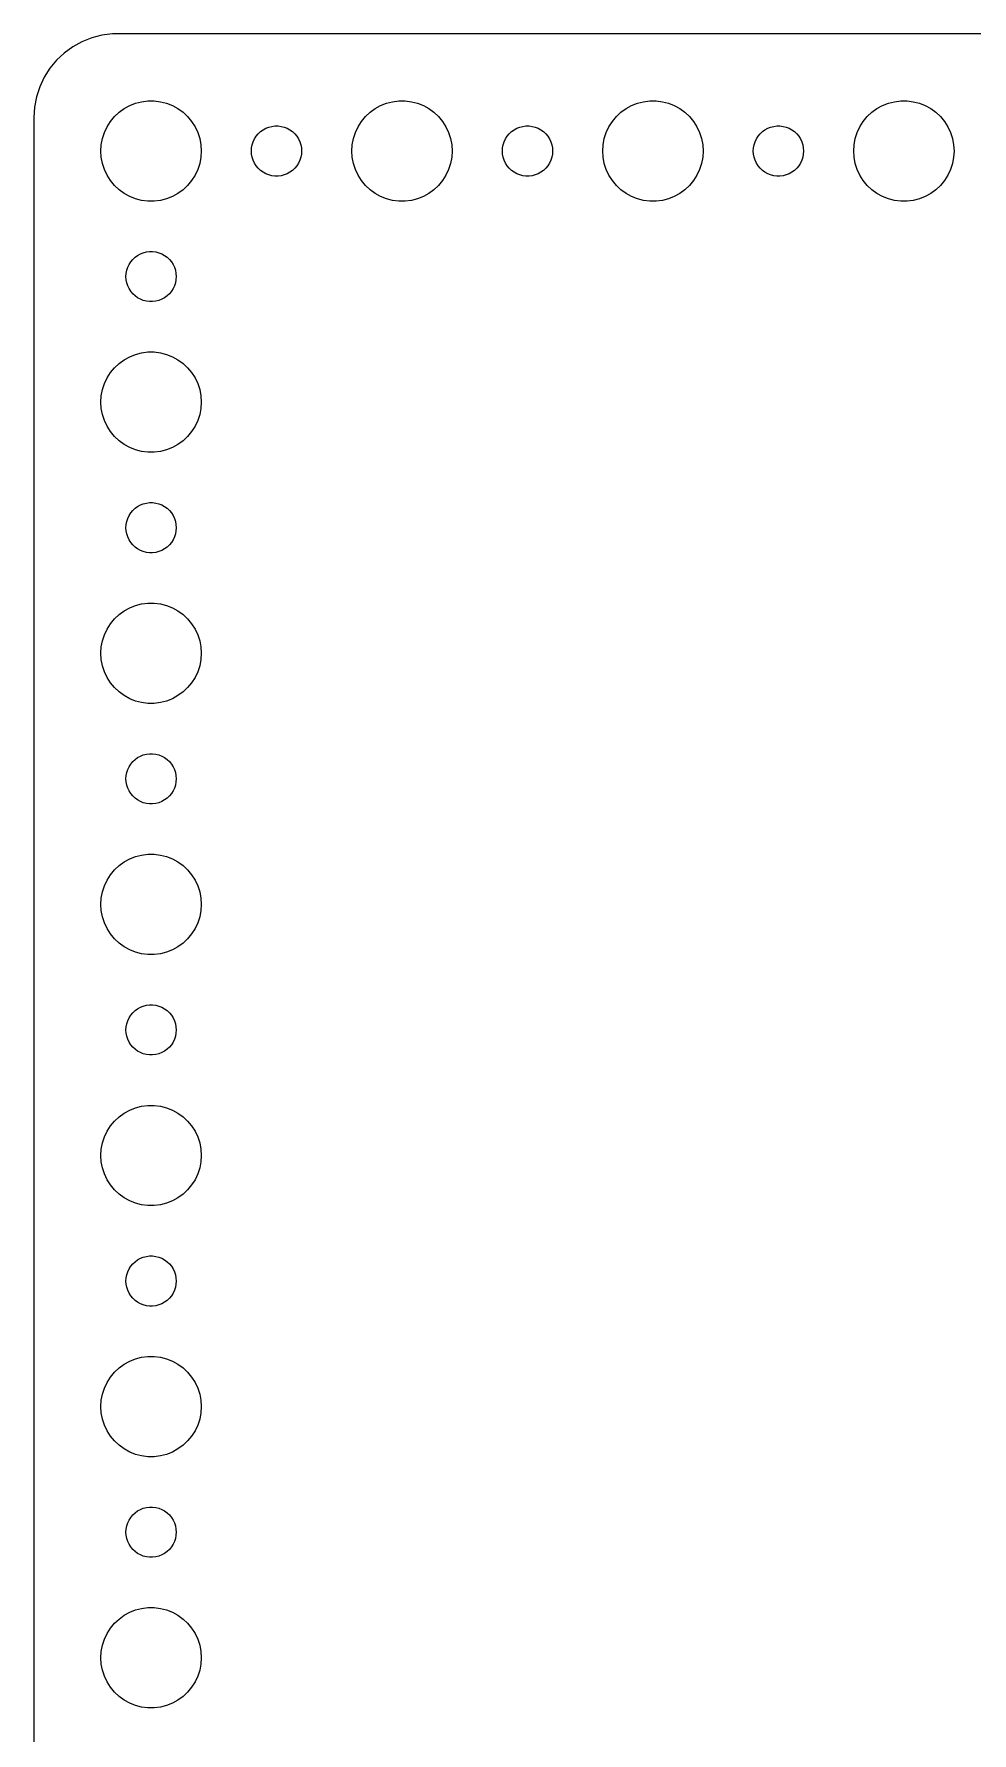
# Model space of a CAD drawing. Header units: metres. Extents: x -112 to 112, y -97 to 97.
# Drawn here: x -112 to -55.9, y -4.5 to 97 of the extents above; entities that cross this region are included whole.
import ezdxf

# ---------------------------------------------------------------- set-up
doc = ezdxf.new("R2010")
doc.units = ezdxf.units.M

msp = doc.modelspace()

# ---------------------------------------------------------------- linework, layer by layer
for p, q in [((-109.129, 96.5241), (-109.679, 96.2216)), ((-108.545, 96.7553), (-109.129, 96.5241)), ((-107.937, 96.9114), (-108.545, 96.7553)), ((-107.314, 96.9901), (-107.937, 96.9114)), ((107.314, 96.9901), (-107.314, 96.9901)), ((-110.645, 95.4227), (-111.045, 94.9389)), ((-110.187, 95.8526), (-110.645, 95.4227)), ((-109.679, 96.2216), (-110.187, 95.8526)), ((-111.382, 94.4088), (-111.649, 93.8406)), ((-111.045, 94.9389), (-111.382, 94.4088)), ((-111.649, 93.8406), (-111.843, 93.2434)), ((-111.961, 92.6267), (-112, 92)), ((-111.843, 93.2434), (-111.961, 92.6267)), ((-106.912, 92.3115), (-106.607, 92.533)), ((-106.607, 92.533), (-106.277, 92.7145)), ((-106.277, 92.7145), (-105.927, 92.8532)), ((-105.927, 92.8532), (-105.562, 92.9469)), ((-105.562, 92.9469), (-105.188, 92.9941)), ((-105.188, 92.9941), (-104.812, 92.9941)), ((-104.812, 92.9941), (-104.438, 92.9469)), ((-104.438, 92.9469), (-104.073, 92.8532)), ((-104.073, 92.8532), (-103.723, 92.7145)), ((-103.723, 92.7145), (-103.393, 92.533)), ((-103.393, 92.533), (-103.088, 92.3115)), ((-91.9123, 92.3115), (-91.6075, 92.533)), ((-91.6075, 92.533), (-91.2773, 92.7145)), ((-91.2773, 92.7145), (-90.927, 92.8532)), ((-90.927, 92.8532), (-90.5621, 92.9469)), ((-90.5621, 92.9469), (-90.1884, 92.9941)), ((-90.1884, 92.9941), (-89.8116, 92.9941)), ((-89.8116, 92.9941), (-89.4379, 92.9469)), ((-89.4379, 92.9469), (-89.073, 92.8532)), ((-89.073, 92.8532), (-88.7227, 92.7145)), ((-88.7227, 92.7145), (-88.3925, 92.533)), ((-88.3925, 92.533), (-88.0877, 92.3115)), ((-76.9123, 92.3115), (-76.6075, 92.533)), ((-76.6075, 92.533), (-76.2773, 92.7145)), ((-76.2773, 92.7145), (-75.927, 92.8532)), ((-75.927, 92.8532), (-75.5621, 92.9469)), ((-75.5621, 92.9469), (-75.1884, 92.9941)), ((-75.1884, 92.9941), (-74.8116, 92.9941)), ((-74.8116, 92.9941), (-74.4379, 92.9469)), ((-74.4379, 92.9469), (-74.073, 92.8532)), ((-74.073, 92.8532), (-73.7227, 92.7145)), ((-73.7227, 92.7145), (-73.3925, 92.533)), ((-73.3925, 92.533), (-73.0877, 92.3115)), ((-61.9123, 92.3115), (-61.6075, 92.533)), ((-61.6075, 92.533), (-61.2773, 92.7145)), ((-61.2773, 92.7145), (-60.927, 92.8532)), ((-60.927, 92.8532), (-60.5621, 92.9469)), ((-60.5621, 92.9469), (-60.1884, 92.9941)), ((-60.1884, 92.9941), (-59.8116, 92.9941)), ((-59.8116, 92.9941), (-59.4379, 92.9469)), ((-59.4379, 92.9469), (-59.0729, 92.8532)), ((-59.0729, 92.8532), (-58.7227, 92.7145)), ((-58.7227, 92.7145), (-58.3925, 92.533)), ((-58.3925, 92.533), (-58.0877, 92.3115)), ((-112, 92), (-112, -92)), ((-107.789, 91.1044), (-107.629, 91.4453)), ((-107.629, 91.4453), (-107.427, 91.7634)), ((-107.427, 91.7634), (-107.187, 92.0536)), ((-107.187, 92.0536), (-106.912, 92.3115)), ((-103.088, 92.3115), (-102.813, 92.0536)), ((-102.813, 92.0536), (-102.573, 91.7634)), ((-102.573, 91.7634), (-102.371, 91.4453)), ((-102.371, 91.4453), (-102.211, 91.1044)), ((-98.3037, 91.2665), (-98.1387, 91.3572)), ((-98.1387, 91.3572), (-97.9635, 91.4266)), ((-97.9635, 91.4266), (-97.7811, 91.4734)), ((-97.7811, 91.4734), (-97.5942, 91.497)), ((-97.5942, 91.497), (-97.4058, 91.497)), ((-97.4058, 91.497), (-97.2189, 91.4734)), ((-97.2189, 91.4734), (-97.0365, 91.4266)), ((-97.0365, 91.4266), (-96.8613, 91.3572)), ((-96.8613, 91.3572), (-96.6963, 91.2665)), ((-92.7893, 91.1044), (-92.6289, 91.4453)), ((-92.6289, 91.4453), (-92.427, 91.7634)), ((-92.427, 91.7634), (-92.1869, 92.0536)), ((-92.1869, 92.0536), (-91.9123, 92.3115)), ((-88.0877, 92.3115), (-87.8131, 92.0536)), ((-87.8131, 92.0536), (-87.573, 91.7634)), ((-87.573, 91.7634), (-87.3711, 91.4453)), ((-87.3711, 91.4453), (-87.2107, 91.1044)), ((-83.3037, 91.2665), (-83.1387, 91.3572)), ((-83.1387, 91.3572), (-82.9635, 91.4266)), ((-82.9635, 91.4266), (-82.7811, 91.4734)), ((-82.7811, 91.4734), (-82.5942, 91.497)), ((-82.5942, 91.497), (-82.4058, 91.497)), ((-82.4058, 91.497), (-82.2189, 91.4734)), ((-82.2189, 91.4734), (-82.0365, 91.4266)), ((-82.0365, 91.4266), (-81.8613, 91.3572)), ((-81.8613, 91.3572), (-81.6963, 91.2665)), ((-77.7893, 91.1044), (-77.6289, 91.4453)), ((-77.6289, 91.4453), (-77.427, 91.7634)), ((-77.427, 91.7634), (-77.1869, 92.0536)), ((-77.1869, 92.0536), (-76.9123, 92.3115)), ((-73.0877, 92.3115), (-72.8131, 92.0536)), ((-72.8131, 92.0536), (-72.573, 91.7634)), ((-72.573, 91.7634), (-72.3711, 91.4453)), ((-72.3711, 91.4453), (-72.2107, 91.1044)), ((-68.3037, 91.2665), (-68.1387, 91.3572)), ((-68.1387, 91.3572), (-67.9635, 91.4266)), ((-67.9635, 91.4266), (-67.7811, 91.4734)), ((-67.7811, 91.4734), (-67.5942, 91.497)), ((-67.5942, 91.497), (-67.4058, 91.497)), ((-67.4058, 91.497), (-67.2189, 91.4734)), ((-67.2189, 91.4734), (-67.0365, 91.4266)), ((-67.0365, 91.4266), (-66.8613, 91.3572)), ((-66.8613, 91.3572), (-66.6963, 91.2665)), ((-62.7893, 91.1044), (-62.6289, 91.4453)), ((-62.6289, 91.4453), (-62.427, 91.7634)), ((-62.427, 91.7634), (-62.1869, 92.0536)), ((-62.1869, 92.0536), (-61.9123, 92.3115)), ((-58.0877, 92.3115), (-57.8131, 92.0536)), ((-57.8131, 92.0536), (-57.5729, 91.7634)), ((-57.5729, 91.7634), (-57.3711, 91.4453)), ((-57.3711, 91.4453), (-57.2107, 91.1044)), ((-108, 90), (-107.976, 90.376)), ((-107.976, 90.376), (-107.906, 90.7461)), ((-107.906, 90.7461), (-107.789, 91.1044)), ((-102.211, 91.1044), (-102.094, 90.7461)), ((-102.094, 90.7461), (-102.024, 90.376)), ((-102.024, 90.376), (-102, 90)), ((-98.9882, 90.188), (-98.9529, 90.373)), ((-98.9529, 90.373), (-98.8947, 90.5522)), ((-98.8947, 90.5522), (-98.8145, 90.7226)), ((-98.8145, 90.7226), (-98.7135, 90.8817)), ((-98.7135, 90.8817), (-98.5934, 91.0268)), ((-98.5934, 91.0268), (-98.4561, 91.1558)), ((-98.4561, 91.1558), (-98.3037, 91.2665)), ((-96.6963, 91.2665), (-96.5439, 91.1558)), ((-96.5439, 91.1558), (-96.4065, 91.0268)), ((-96.4065, 91.0268), (-96.2865, 90.8817)), ((-96.2865, 90.8817), (-96.1855, 90.7226)), ((-96.1855, 90.7226), (-96.1053, 90.5522)), ((-96.1053, 90.5522), (-96.0471, 90.373)), ((-96.0471, 90.373), (-96.0118, 90.188)), ((-93, 90), (-92.9763, 90.376)), ((-92.9763, 90.376), (-92.9057, 90.7461)), ((-92.9057, 90.7461), (-92.7893, 91.1044)), ((-87.2107, 91.1044), (-87.0943, 90.7461)), ((-87.0943, 90.7461), (-87.0237, 90.376)), ((-87.0237, 90.376), (-87, 90)), ((-83.9882, 90.188), (-83.9529, 90.373)), ((-83.9529, 90.373), (-83.8947, 90.5522)), ((-83.8947, 90.5522), (-83.8145, 90.7226)), ((-83.8145, 90.7226), (-83.7135, 90.8817)), ((-83.7135, 90.8817), (-83.5934, 91.0268)), ((-83.5934, 91.0268), (-83.4561, 91.1558)), ((-83.4561, 91.1558), (-83.3037, 91.2665)), ((-81.6963, 91.2665), (-81.5439, 91.1558)), ((-81.5439, 91.1558), (-81.4065, 91.0268)), ((-81.4065, 91.0268), (-81.2865, 90.8817)), ((-81.2865, 90.8817), (-81.1855, 90.7226)), ((-81.1855, 90.7226), (-81.1053, 90.5522)), ((-81.1053, 90.5522), (-81.0471, 90.373)), ((-81.0471, 90.373), (-81.0118, 90.188)), ((-78, 90), (-77.9763, 90.376)), ((-77.9763, 90.376), (-77.9057, 90.7461)), ((-77.9057, 90.7461), (-77.7893, 91.1044)), ((-72.2107, 91.1044), (-72.0943, 90.7461)), ((-72.0943, 90.7461), (-72.0237, 90.376)), ((-72.0237, 90.376), (-72, 90)), ((-68.9882, 90.188), (-68.9529, 90.373)), ((-68.9529, 90.373), (-68.8947, 90.5522)), ((-68.8947, 90.5522), (-68.8145, 90.7226)), ((-68.8145, 90.7226), (-68.7135, 90.8817)), ((-68.7135, 90.8817), (-68.5934, 91.0268)), ((-68.5934, 91.0268), (-68.4561, 91.1558)), ((-68.4561, 91.1558), (-68.3037, 91.2665)), ((-66.6963, 91.2665), (-66.5439, 91.1558)), ((-66.5439, 91.1558), (-66.4065, 91.0268)), ((-66.4065, 91.0268), (-66.2865, 90.8817)), ((-66.2865, 90.8817), (-66.1855, 90.7226)), ((-66.1855, 90.7226), (-66.1053, 90.5522)), ((-66.1053, 90.5522), (-66.0471, 90.373)), ((-66.0471, 90.373), (-66.0118, 90.188)), ((-63, 90), (-62.9763, 90.376)), ((-62.9763, 90.376), (-62.9057, 90.7461)), ((-62.9057, 90.7461), (-62.7893, 91.1044)), ((-57.2107, 91.1044), (-57.0942, 90.7461)), ((-57.0942, 90.7461), (-57.0237, 90.376)), ((-57.0237, 90.376), (-57, 90)), ((-107.976, 89.624), (-108, 90)), ((-107.906, 89.2539), (-107.976, 89.624)), ((-102.024, 89.624), (-102.094, 89.2539)), ((-102, 90), (-102.024, 89.624)), ((-99, 90), (-98.9882, 90.188)), ((-98.9882, 89.812), (-99, 90)), ((-98.9529, 89.627), (-98.9882, 89.812)), ((-98.8947, 89.4478), (-98.9529, 89.627)), ((-98.8145, 89.2774), (-98.8947, 89.4478)), ((-96.1053, 89.4478), (-96.1855, 89.2774)), ((-96.0471, 89.627), (-96.1053, 89.4478)), ((-96.0118, 89.812), (-96.0471, 89.627)), ((-96.0118, 90.188), (-96, 90)), ((-96, 90), (-96.0118, 89.812)), ((-92.9763, 89.624), (-93, 90)), ((-92.9057, 89.2539), (-92.9763, 89.624)), ((-87.0237, 89.624), (-87.0943, 89.2539)), ((-87, 90), (-87.0237, 89.624)), ((-84, 90), (-83.9882, 90.188)), ((-83.9882, 89.812), (-84, 90)), ((-83.9529, 89.627), (-83.9882, 89.812)), ((-83.8947, 89.4478), (-83.9529, 89.627)), ((-83.8145, 89.2774), (-83.8947, 89.4478)), ((-81.1053, 89.4478), (-81.1855, 89.2774)), ((-81.0471, 89.627), (-81.1053, 89.4478)), ((-81.0118, 89.812), (-81.0471, 89.627)), ((-81.0118, 90.188), (-81, 90)), ((-81, 90), (-81.0118, 89.812)), ((-77.9763, 89.624), (-78, 90)), ((-77.9057, 89.2539), (-77.9763, 89.624)), ((-72.0237, 89.624), (-72.0943, 89.2539)), ((-72, 90), (-72.0237, 89.624)), ((-69, 90), (-68.9882, 90.188)), ((-68.9882, 89.812), (-69, 90)), ((-68.9529, 89.627), (-68.9882, 89.812)), ((-68.8947, 89.4478), (-68.9529, 89.627)), ((-68.8145, 89.2774), (-68.8947, 89.4478)), ((-66.1053, 89.4478), (-66.1855, 89.2774)), ((-66.0471, 89.627), (-66.1053, 89.4478)), ((-66.0118, 89.812), (-66.0471, 89.627)), ((-66.0118, 90.188), (-66, 90)), ((-66, 90), (-66.0118, 89.812)), ((-62.9763, 89.624), (-63, 90)), ((-62.9057, 89.2539), (-62.9763, 89.624)), ((-57.0237, 89.624), (-57.0942, 89.2539)), ((-57, 90), (-57.0237, 89.624)), ((-107.789, 88.8956), (-107.906, 89.2539)), ((-107.629, 88.5547), (-107.789, 88.8956)), ((-107.427, 88.2366), (-107.629, 88.5547)), ((-102.371, 88.5547), (-102.573, 88.2366)), ((-102.211, 88.8956), (-102.371, 88.5547)), ((-102.094, 89.2539), (-102.211, 88.8956)), ((-98.7135, 89.1183), (-98.8145, 89.2774)), ((-98.5934, 88.9732), (-98.7135, 89.1183)), ((-98.4561, 88.8442), (-98.5934, 88.9732)), ((-98.3037, 88.7335), (-98.4561, 88.8442)), ((-98.1387, 88.6428), (-98.3037, 88.7335)), ((-97.9635, 88.5734), (-98.1387, 88.6428)), ((-97.7811, 88.5266), (-97.9635, 88.5734)), ((-97.5942, 88.503), (-97.7811, 88.5266)), ((-97.4058, 88.503), (-97.5942, 88.503)), ((-97.2189, 88.5266), (-97.4058, 88.503)), ((-97.0365, 88.5734), (-97.2189, 88.5266)), ((-96.8613, 88.6428), (-97.0365, 88.5734)), ((-96.6963, 88.7335), (-96.8613, 88.6428)), ((-96.5439, 88.8442), (-96.6963, 88.7335)), ((-96.4065, 88.9732), (-96.5439, 88.8442)), ((-96.2865, 89.1183), (-96.4065, 88.9732)), ((-96.1855, 89.2774), (-96.2865, 89.1183)), ((-92.7893, 88.8956), (-92.9057, 89.2539)), ((-92.6289, 88.5547), (-92.7893, 88.8956)), ((-92.427, 88.2366), (-92.6289, 88.5547)), ((-87.3711, 88.5547), (-87.573, 88.2366)), ((-87.2107, 88.8956), (-87.3711, 88.5547)), ((-87.0943, 89.2539), (-87.2107, 88.8956)), ((-83.7135, 89.1183), (-83.8145, 89.2774)), ((-83.5934, 88.9732), (-83.7135, 89.1183)), ((-83.4561, 88.8442), (-83.5934, 88.9732)), ((-83.3037, 88.7335), (-83.4561, 88.8442)), ((-83.1387, 88.6428), (-83.3037, 88.7335)), ((-82.9635, 88.5734), (-83.1387, 88.6428)), ((-82.7811, 88.5266), (-82.9635, 88.5734)), ((-82.5942, 88.503), (-82.7811, 88.5266)), ((-82.4058, 88.503), (-82.5942, 88.503)), ((-82.2189, 88.5266), (-82.4058, 88.503)), ((-82.0365, 88.5734), (-82.2189, 88.5266)), ((-81.8613, 88.6428), (-82.0365, 88.5734)), ((-81.6963, 88.7335), (-81.8613, 88.6428)), ((-81.5439, 88.8442), (-81.6963, 88.7335)), ((-81.4065, 88.9732), (-81.5439, 88.8442)), ((-81.2865, 89.1183), (-81.4065, 88.9732)), ((-81.1855, 89.2774), (-81.2865, 89.1183)), ((-77.7893, 88.8956), (-77.9057, 89.2539)), ((-77.6289, 88.5547), (-77.7893, 88.8956)), ((-77.427, 88.2366), (-77.6289, 88.5547)), ((-72.3711, 88.5547), (-72.573, 88.2366)), ((-72.2107, 88.8956), (-72.3711, 88.5547)), ((-72.0943, 89.2539), (-72.2107, 88.8956)), ((-68.7135, 89.1183), (-68.8145, 89.2774)), ((-68.5934, 88.9732), (-68.7135, 89.1183)), ((-68.4561, 88.8442), (-68.5934, 88.9732)), ((-68.3037, 88.7335), (-68.4561, 88.8442)), ((-68.1387, 88.6428), (-68.3037, 88.7335)), ((-67.9635, 88.5734), (-68.1387, 88.6428)), ((-67.7811, 88.5266), (-67.9635, 88.5734)), ((-67.5942, 88.503), (-67.7811, 88.5266)), ((-67.4058, 88.503), (-67.5942, 88.503)), ((-67.2189, 88.5266), (-67.4058, 88.503)), ((-67.0365, 88.5734), (-67.2189, 88.5266)), ((-66.8613, 88.6428), (-67.0365, 88.5734)), ((-66.6963, 88.7335), (-66.8613, 88.6428)), ((-66.5439, 88.8442), (-66.6963, 88.7335)), ((-66.4065, 88.9732), (-66.5439, 88.8442)), ((-66.2865, 89.1183), (-66.4065, 88.9732)), ((-66.1855, 89.2774), (-66.2865, 89.1183)), ((-62.7893, 88.8956), (-62.9057, 89.2539)), ((-62.6289, 88.5547), (-62.7893, 88.8956)), ((-62.427, 88.2366), (-62.6289, 88.5547)), ((-57.3711, 88.5547), (-57.5729, 88.2366)), ((-57.2107, 88.8956), (-57.3711, 88.5547)), ((-57.0942, 89.2539), (-57.2107, 88.8956)), ((-107.187, 87.9464), (-107.427, 88.2366)), ((-106.912, 87.6885), (-107.187, 87.9464)), ((-106.607, 87.467), (-106.912, 87.6885)), ((-106.277, 87.2855), (-106.607, 87.467)), ((-105.927, 87.1468), (-106.277, 87.2855)), ((-103.723, 87.2855), (-104.073, 87.1468)), ((-103.393, 87.467), (-103.723, 87.2855)), ((-103.088, 87.6885), (-103.393, 87.467)), ((-102.813, 87.9464), (-103.088, 87.6885)), ((-102.573, 88.2366), (-102.813, 87.9464)), ((-92.1869, 87.9464), (-92.427, 88.2366)), ((-91.9123, 87.6885), (-92.1869, 87.9464)), ((-91.6075, 87.467), (-91.9123, 87.6885)), ((-91.2773, 87.2855), (-91.6075, 87.467)), ((-90.927, 87.1468), (-91.2773, 87.2855)), ((-88.7227, 87.2855), (-89.073, 87.1468)), ((-88.3925, 87.467), (-88.7227, 87.2855)), ((-88.0877, 87.6885), (-88.3925, 87.467)), ((-87.8131, 87.9464), (-88.0877, 87.6885)), ((-87.573, 88.2366), (-87.8131, 87.9464)), ((-77.1869, 87.9464), (-77.427, 88.2366)), ((-76.9123, 87.6885), (-77.1869, 87.9464)), ((-76.6075, 87.467), (-76.9123, 87.6885)), ((-76.2773, 87.2855), (-76.6075, 87.467)), ((-75.927, 87.1468), (-76.2773, 87.2855)), ((-73.7227, 87.2855), (-74.073, 87.1468)), ((-73.3925, 87.467), (-73.7227, 87.2855)), ((-73.0877, 87.6885), (-73.3925, 87.467)), ((-72.8131, 87.9464), (-73.0877, 87.6885)), ((-72.573, 88.2366), (-72.8131, 87.9464)), ((-62.1869, 87.9464), (-62.427, 88.2366)), ((-61.9123, 87.6885), (-62.1869, 87.9464)), ((-61.6075, 87.467), (-61.9123, 87.6885)), ((-61.2773, 87.2855), (-61.6075, 87.467)), ((-60.927, 87.1468), (-61.2773, 87.2855)), ((-58.7227, 87.2855), (-59.0729, 87.1468)), ((-58.3925, 87.467), (-58.7227, 87.2855)), ((-58.0877, 87.6885), (-58.3925, 87.467)), ((-57.8131, 87.9464), (-58.0877, 87.6885)), ((-57.5729, 88.2366), (-57.8131, 87.9464)), ((-105.562, 87.0531), (-105.927, 87.1468)), ((-105.188, 87.0059), (-105.562, 87.0531)), ((-104.812, 87.0059), (-105.188, 87.0059)), ((-104.438, 87.0531), (-104.812, 87.0059)), ((-104.073, 87.1468), (-104.438, 87.0531)), ((-90.5621, 87.0531), (-90.927, 87.1468)), ((-90.1884, 87.0059), (-90.5621, 87.0531)), ((-89.8116, 87.0059), (-90.1884, 87.0059)), ((-89.4379, 87.0531), (-89.8116, 87.0059)), ((-89.073, 87.1468), (-89.4379, 87.0531)), ((-75.5621, 87.0531), (-75.927, 87.1468)), ((-75.1884, 87.0059), (-75.5621, 87.0531)), ((-74.8116, 87.0059), (-75.1884, 87.0059)), ((-74.4379, 87.0531), (-74.8116, 87.0059)), ((-74.073, 87.1468), (-74.4379, 87.0531)), ((-60.5621, 87.0531), (-60.927, 87.1468)), ((-60.1884, 87.0059), (-60.5621, 87.0531)), ((-59.8116, 87.0059), (-60.1884, 87.0059)), ((-59.4379, 87.0531), (-59.8116, 87.0059)), ((-59.0729, 87.1468), (-59.4379, 87.0531)), ((-106.395, 83.0522), (-106.314, 83.2226)), ((-106.314, 83.2226), (-106.214, 83.3817)), ((-106.214, 83.3817), (-106.093, 83.5268)), ((-106.093, 83.5268), (-105.956, 83.6558)), ((-105.956, 83.6558), (-105.804, 83.7665)), ((-105.804, 83.7665), (-105.639, 83.8572)), ((-105.639, 83.8572), (-105.464, 83.9266)), ((-105.464, 83.9266), (-105.281, 83.9734)), ((-105.281, 83.9734), (-105.094, 83.997)), ((-105.094, 83.997), (-104.906, 83.997)), ((-104.906, 83.997), (-104.719, 83.9734)), ((-104.719, 83.9734), (-104.536, 83.9266)), ((-104.536, 83.9266), (-104.361, 83.8572)), ((-104.361, 83.8572), (-104.196, 83.7665)), ((-104.196, 83.7665), (-104.044, 83.6558)), ((-104.044, 83.6558), (-103.907, 83.5268)), ((-103.907, 83.5268), (-103.786, 83.3817)), ((-103.786, 83.3817), (-103.686, 83.2226)), ((-103.686, 83.2226), (-103.605, 83.0522)), ((-106.5, 82.5), (-106.488, 82.688)), ((-106.488, 82.312), (-106.5, 82.5)), ((-106.488, 82.688), (-106.453, 82.873)), ((-106.453, 82.127), (-106.488, 82.312)), ((-106.453, 82.873), (-106.395, 83.0522)), ((-103.605, 83.0522), (-103.547, 82.873)), ((-103.547, 82.873), (-103.512, 82.688)), ((-103.512, 82.312), (-103.547, 82.127)), ((-103.512, 82.688), (-103.5, 82.5)), ((-103.5, 82.5), (-103.512, 82.312)), ((-106.395, 81.9478), (-106.453, 82.127)), ((-106.314, 81.7774), (-106.395, 81.9478)), ((-106.214, 81.6183), (-106.314, 81.7774)), ((-106.093, 81.4732), (-106.214, 81.6183)), ((-105.956, 81.3442), (-106.093, 81.4732)), ((-105.804, 81.2335), (-105.956, 81.3442)), ((-105.639, 81.1428), (-105.804, 81.2335)), ((-104.196, 81.2335), (-104.361, 81.1428)), ((-104.044, 81.3442), (-104.196, 81.2335)), ((-103.907, 81.4732), (-104.044, 81.3442)), ((-103.786, 81.6183), (-103.907, 81.4732)), ((-103.686, 81.7774), (-103.786, 81.6183)), ((-103.605, 81.9478), (-103.686, 81.7774)), ((-103.547, 82.127), (-103.605, 81.9478)), ((-105.464, 81.0734), (-105.639, 81.1428)), ((-105.281, 81.0266), (-105.464, 81.0734)), ((-105.094, 81.003), (-105.281, 81.0266)), ((-104.906, 81.003), (-105.094, 81.003)), ((-104.719, 81.0266), (-104.906, 81.003)), ((-104.536, 81.0734), (-104.719, 81.0266)), ((-104.361, 81.1428), (-104.536, 81.0734)), ((-107.187, 77.0536), (-106.912, 77.3115)), ((-106.912, 77.3115), (-106.607, 77.533)), ((-106.607, 77.533), (-106.277, 77.7145)), ((-106.277, 77.7145), (-105.927, 77.8532)), ((-105.927, 77.8532), (-105.562, 77.9469)), ((-105.562, 77.9469), (-105.188, 77.9941)), ((-105.188, 77.9941), (-104.812, 77.9941)), ((-104.812, 77.9941), (-104.438, 77.9469)), ((-104.438, 77.9469), (-104.073, 77.8532)), ((-104.073, 77.8532), (-103.723, 77.7145)), ((-103.723, 77.7145), (-103.393, 77.533)), ((-103.393, 77.533), (-103.088, 77.3115)), ((-103.088, 77.3115), (-102.813, 77.0536)), ((-107.789, 76.1044), (-107.629, 76.4453)), ((-107.629, 76.4453), (-107.427, 76.7634)), ((-107.427, 76.7634), (-107.187, 77.0536)), ((-102.813, 77.0536), (-102.573, 76.7634)), ((-102.573, 76.7634), (-102.371, 76.4453)), ((-102.371, 76.4453), (-102.211, 76.1044)), ((-108, 75), (-107.976, 75.376)), ((-107.976, 75.376), (-107.906, 75.7461)), ((-107.906, 75.7461), (-107.789, 76.1044)), ((-102.211, 76.1044), (-102.094, 75.7461)), ((-102.094, 75.7461), (-102.024, 75.376)), ((-102.024, 75.376), (-102, 75)), ((-107.976, 74.624), (-108, 75)), ((-107.906, 74.2539), (-107.976, 74.624)), ((-107.789, 73.8956), (-107.906, 74.2539)), ((-102.094, 74.2539), (-102.211, 73.8956)), ((-102.024, 74.624), (-102.094, 74.2539)), ((-102, 75), (-102.024, 74.624)), ((-107.629, 73.5547), (-107.789, 73.8956)), ((-107.427, 73.2366), (-107.629, 73.5547)), ((-107.187, 72.9464), (-107.427, 73.2366)), ((-102.573, 73.2366), (-102.813, 72.9464)), ((-102.371, 73.5547), (-102.573, 73.2366)), ((-102.211, 73.8956), (-102.371, 73.5547)), ((-106.912, 72.6885), (-107.187, 72.9464)), ((-106.607, 72.467), (-106.912, 72.6885)), ((-106.277, 72.2855), (-106.607, 72.467)), ((-105.927, 72.1468), (-106.277, 72.2855)), ((-105.562, 72.0531), (-105.927, 72.1468)), ((-104.073, 72.1468), (-104.438, 72.0531)), ((-103.723, 72.2855), (-104.073, 72.1468)), ((-103.393, 72.467), (-103.723, 72.2855)), ((-103.088, 72.6885), (-103.393, 72.467)), ((-102.813, 72.9464), (-103.088, 72.6885)), ((-105.188, 72.0059), (-105.562, 72.0531)), ((-104.812, 72.0059), (-105.188, 72.0059)), ((-104.438, 72.0531), (-104.812, 72.0059)), ((-106.453, 67.873), (-106.395, 68.0522)), ((-106.395, 68.0522), (-106.314, 68.2226)), ((-106.314, 68.2226), (-106.214, 68.3817)), ((-106.214, 68.3817), (-106.093, 68.5268)), ((-106.093, 68.5268), (-105.956, 68.6558)), ((-105.956, 68.6558), (-105.804, 68.7665)), ((-105.804, 68.7665), (-105.639, 68.8572)), ((-105.639, 68.8572), (-105.464, 68.9266)), ((-105.464, 68.9266), (-105.281, 68.9734)), ((-105.281, 68.9734), (-105.094, 68.997)), ((-105.094, 68.997), (-104.906, 68.997)), ((-104.906, 68.997), (-104.719, 68.9734)), ((-104.719, 68.9734), (-104.536, 68.9266)), ((-104.536, 68.9266), (-104.361, 68.8572)), ((-104.361, 68.8572), (-104.196, 68.7665)), ((-104.196, 68.7665), (-104.044, 68.6558)), ((-104.044, 68.6558), (-103.907, 68.5268)), ((-103.907, 68.5268), (-103.786, 68.3817)), ((-103.786, 68.3817), (-103.686, 68.2226)), ((-103.686, 68.2226), (-103.605, 68.0522)), ((-103.605, 68.0522), (-103.547, 67.873)), ((-106.5, 67.5), (-106.488, 67.688)), ((-106.488, 67.312), (-106.5, 67.5)), ((-106.488, 67.688), (-106.453, 67.873)), ((-106.453, 67.127), (-106.488, 67.312)), ((-106.395, 66.9478), (-106.453, 67.127)), ((-103.547, 67.127), (-103.605, 66.9478)), ((-103.547, 67.873), (-103.512, 67.688)), ((-103.512, 67.312), (-103.547, 67.127)), ((-103.512, 67.688), (-103.5, 67.5)), ((-103.5, 67.5), (-103.512, 67.312)), ((-106.314, 66.7774), (-106.395, 66.9478)), ((-106.214, 66.6183), (-106.314, 66.7774)), ((-106.093, 66.4732), (-106.214, 66.6183)), ((-105.956, 66.3442), (-106.093, 66.4732)), ((-105.804, 66.2335), (-105.956, 66.3442)), ((-105.639, 66.1428), (-105.804, 66.2335)), ((-105.464, 66.0734), (-105.639, 66.1428)), ((-105.281, 66.0266), (-105.464, 66.0734)), ((-105.094, 66.003), (-105.281, 66.0266)), ((-104.906, 66.003), (-105.094, 66.003)), ((-104.719, 66.0266), (-104.906, 66.003)), ((-104.536, 66.0734), (-104.719, 66.0266)), ((-104.361, 66.1428), (-104.536, 66.0734)), ((-104.196, 66.2335), (-104.361, 66.1428)), ((-104.044, 66.3442), (-104.196, 66.2335)), ((-103.907, 66.4732), (-104.044, 66.3442)), ((-103.786, 66.6183), (-103.907, 66.4732)), ((-103.686, 66.7774), (-103.786, 66.6183)), ((-103.605, 66.9478), (-103.686, 66.7774)), ((-105.927, 62.8532), (-105.562, 62.9469)), ((-105.562, 62.9469), (-105.188, 62.9941)), ((-105.188, 62.9941), (-104.812, 62.9941)), ((-104.812, 62.9941), (-104.438, 62.9469)), ((-104.438, 62.9469), (-104.073, 62.8532)), ((-107.427, 61.7634), (-107.187, 62.0536)), ((-107.187, 62.0536), (-106.912, 62.3115)), ((-106.912, 62.3115), (-106.607, 62.533)), ((-106.607, 62.533), (-106.277, 62.7145)), ((-106.277, 62.7145), (-105.927, 62.8532)), ((-104.073, 62.8532), (-103.723, 62.7145)), ((-103.723, 62.7145), (-103.393, 62.533)), ((-103.393, 62.533), (-103.088, 62.3115)), ((-103.088, 62.3115), (-102.813, 62.0536)), ((-102.813, 62.0536), (-102.573, 61.7634)), ((-107.906, 60.7461), (-107.789, 61.1044)), ((-107.789, 61.1044), (-107.629, 61.4453)), ((-107.629, 61.4453), (-107.427, 61.7634)), ((-102.573, 61.7634), (-102.371, 61.4453)), ((-102.371, 61.4453), (-102.211, 61.1044)), ((-102.211, 61.1044), (-102.094, 60.7461)), ((-108, 60), (-107.976, 60.376)), ((-107.976, 59.624), (-108, 60)), ((-107.976, 60.376), (-107.906, 60.7461)), ((-102.094, 60.7461), (-102.024, 60.376)), ((-102.024, 60.376), (-102, 60)), ((-102, 60), (-102.024, 59.624)), ((-107.906, 59.2539), (-107.976, 59.624)), ((-107.789, 58.8956), (-107.906, 59.2539)), ((-107.629, 58.5547), (-107.789, 58.8956)), ((-102.211, 58.8956), (-102.371, 58.5547)), ((-102.094, 59.2539), (-102.211, 58.8956)), ((-102.024, 59.624), (-102.094, 59.2539)), ((-107.427, 58.2366), (-107.629, 58.5547)), ((-107.187, 57.9464), (-107.427, 58.2366)), ((-106.912, 57.6885), (-107.187, 57.9464)), ((-102.813, 57.9464), (-103.088, 57.6885)), ((-102.573, 58.2366), (-102.813, 57.9464)), ((-102.371, 58.5547), (-102.573, 58.2366)), ((-106.607, 57.467), (-106.912, 57.6885)), ((-106.277, 57.2855), (-106.607, 57.467)), ((-105.927, 57.1468), (-106.277, 57.2855)), ((-105.562, 57.0531), (-105.927, 57.1468)), ((-105.188, 57.0059), (-105.562, 57.0531)), ((-104.812, 57.0059), (-105.188, 57.0059)), ((-104.438, 57.0531), (-104.812, 57.0059)), ((-104.073, 57.1468), (-104.438, 57.0531)), ((-103.723, 57.2855), (-104.073, 57.1468)), ((-103.393, 57.467), (-103.723, 57.2855)), ((-103.088, 57.6885), (-103.393, 57.467)), ((-105.804, 53.7665), (-105.639, 53.8572)), ((-105.639, 53.8572), (-105.464, 53.9266)), ((-105.464, 53.9266), (-105.281, 53.9734)), ((-105.281, 53.9734), (-105.094, 53.997)), ((-105.094, 53.997), (-104.906, 53.997)), ((-104.906, 53.997), (-104.719, 53.9734)), ((-104.719, 53.9734), (-104.536, 53.9266)), ((-104.536, 53.9266), (-104.361, 53.8572)), ((-104.361, 53.8572), (-104.196, 53.7665)), ((-106.488, 52.688), (-106.453, 52.873)), ((-106.453, 52.873), (-106.395, 53.0522)), ((-106.395, 53.0522), (-106.314, 53.2226)), ((-106.314, 53.2226), (-106.214, 53.3817)), ((-106.214, 53.3817), (-106.093, 53.5268)), ((-106.093, 53.5268), (-105.956, 53.6558)), ((-105.956, 53.6558), (-105.804, 53.7665)), ((-104.196, 53.7665), (-104.044, 53.6558)), ((-104.044, 53.6558), (-103.907, 53.5268)), ((-103.907, 53.5268), (-103.786, 53.3817)), ((-103.786, 53.3817), (-103.686, 53.2226)), ((-103.686, 53.2226), (-103.605, 53.0522)), ((-103.605, 53.0522), (-103.547, 52.873)), ((-103.547, 52.873), (-103.512, 52.688)), ((-106.5, 52.5), (-106.488, 52.688)), ((-106.488, 52.312), (-106.5, 52.5)), ((-106.453, 52.127), (-106.488, 52.312)), ((-106.395, 51.9478), (-106.453, 52.127)), ((-106.314, 51.7774), (-106.395, 51.9478)), ((-106.214, 51.6183), (-106.314, 51.7774)), ((-103.686, 51.7774), (-103.786, 51.6183)), ((-103.605, 51.9478), (-103.686, 51.7774)), ((-103.547, 52.127), (-103.605, 51.9478)), ((-103.512, 52.312), (-103.547, 52.127)), ((-103.512, 52.688), (-103.5, 52.5)), ((-103.5, 52.5), (-103.512, 52.312)), ((-106.093, 51.4732), (-106.214, 51.6183)), ((-105.956, 51.3442), (-106.093, 51.4732)), ((-105.804, 51.2335), (-105.956, 51.3442)), ((-105.639, 51.1428), (-105.804, 51.2335)), ((-105.464, 51.0734), (-105.639, 51.1428)), ((-105.281, 51.0266), (-105.464, 51.0734)), ((-105.094, 51.003), (-105.281, 51.0266)), ((-104.906, 51.003), (-105.094, 51.003)), ((-104.719, 51.0266), (-104.906, 51.003)), ((-104.536, 51.0734), (-104.719, 51.0266)), ((-104.361, 51.1428), (-104.536, 51.0734)), ((-104.196, 51.2335), (-104.361, 51.1428)), ((-104.044, 51.3442), (-104.196, 51.2335)), ((-103.907, 51.4732), (-104.044, 51.3442)), ((-103.786, 51.6183), (-103.907, 51.4732)), ((-106.607, 47.533), (-106.277, 47.7145)), ((-106.277, 47.7145), (-105.927, 47.8532)), ((-105.927, 47.8532), (-105.562, 47.9469)), ((-105.562, 47.9469), (-105.188, 47.9941)), ((-105.188, 47.9941), (-104.812, 47.9941)), ((-104.812, 47.9941), (-104.438, 47.9469)), ((-104.438, 47.9469), (-104.073, 47.8532)), ((-104.073, 47.8532), (-103.723, 47.7145)), ((-103.723, 47.7145), (-103.393, 47.533)), ((-107.629, 46.4453), (-107.427, 46.7634)), ((-107.427, 46.7634), (-107.187, 47.0536)), ((-107.187, 47.0536), (-106.912, 47.3115)), ((-106.912, 47.3115), (-106.607, 47.533)), ((-103.393, 47.533), (-103.088, 47.3115)), ((-103.088, 47.3115), (-102.813, 47.0536)), ((-102.813, 47.0536), (-102.573, 46.7634)), ((-102.573, 46.7634), (-102.371, 46.4453)), ((-107.976, 45.376), (-107.906, 45.7461)), ((-107.906, 45.7461), (-107.789, 46.1044)), ((-107.789, 46.1044), (-107.629, 46.4453)), ((-102.371, 46.4453), (-102.211, 46.1044)), ((-102.211, 46.1044), (-102.094, 45.7461)), ((-102.094, 45.7461), (-102.024, 45.376)), ((-108, 45), (-107.976, 45.376)), ((-107.976, 44.624), (-108, 45)), ((-102.024, 45.376), (-102, 45)), ((-102, 45), (-102.024, 44.624)), ((-107.906, 44.2539), (-107.976, 44.624)), ((-107.789, 43.8956), (-107.906, 44.2539)), ((-107.629, 43.5547), (-107.789, 43.8956)), ((-102.211, 43.8956), (-102.371, 43.5547)), ((-102.094, 44.2539), (-102.211, 43.8956)), ((-102.024, 44.624), (-102.094, 44.2539)), ((-107.427, 43.2366), (-107.629, 43.5547)), ((-107.187, 42.9464), (-107.427, 43.2366)), ((-106.912, 42.6885), (-107.187, 42.9464)), ((-106.607, 42.467), (-106.912, 42.6885)), ((-103.088, 42.6885), (-103.393, 42.467)), ((-102.813, 42.9464), (-103.088, 42.6885)), ((-102.573, 43.2366), (-102.813, 42.9464)), ((-102.371, 43.5547), (-102.573, 43.2366)), ((-106.277, 42.2855), (-106.607, 42.467)), ((-105.927, 42.1468), (-106.277, 42.2855)), ((-105.562, 42.0531), (-105.927, 42.1468)), ((-105.188, 42.0059), (-105.562, 42.0531)), ((-104.812, 42.0059), (-105.188, 42.0059)), ((-104.438, 42.0531), (-104.812, 42.0059)), ((-104.073, 42.1468), (-104.438, 42.0531)), ((-103.723, 42.2855), (-104.073, 42.1468)), ((-103.393, 42.467), (-103.723, 42.2855)), ((-106.093, 38.5268), (-105.956, 38.6558)), ((-105.956, 38.6558), (-105.804, 38.7665)), ((-105.804, 38.7665), (-105.639, 38.8572)), ((-105.639, 38.8572), (-105.464, 38.9266)), ((-105.464, 38.9266), (-105.281, 38.9734)), ((-105.281, 38.9734), (-105.094, 38.997)), ((-105.094, 38.997), (-104.906, 38.997)), ((-104.906, 38.997), (-104.719, 38.9734)), ((-104.719, 38.9734), (-104.536, 38.9266)), ((-104.536, 38.9266), (-104.361, 38.8572)), ((-104.361, 38.8572), (-104.196, 38.7665)), ((-104.196, 38.7665), (-104.044, 38.6558)), ((-104.044, 38.6558), (-103.907, 38.5268)), ((-106.5, 37.5), (-106.488, 37.688)), ((-106.488, 37.688), (-106.453, 37.873)), ((-106.453, 37.873), (-106.395, 38.0522)), ((-106.395, 38.0522), (-106.314, 38.2226)), ((-106.314, 38.2226), (-106.214, 38.3817)), ((-106.214, 38.3817), (-106.093, 38.5268)), ((-103.907, 38.5268), (-103.786, 38.3817)), ((-103.786, 38.3817), (-103.686, 38.2226)), ((-103.686, 38.2226), (-103.605, 38.0522)), ((-103.605, 38.0522), (-103.547, 37.873)), ((-103.547, 37.873), (-103.512, 37.688)), ((-103.512, 37.688), (-103.5, 37.5)), ((-106.488, 37.312), (-106.5, 37.5)), ((-106.453, 37.127), (-106.488, 37.312)), ((-106.395, 36.9478), (-106.453, 37.127)), ((-106.314, 36.7774), (-106.395, 36.9478)), ((-106.214, 36.6183), (-106.314, 36.7774)), ((-106.093, 36.4732), (-106.214, 36.6183)), ((-103.786, 36.6183), (-103.907, 36.4732)), ((-103.686, 36.7774), (-103.786, 36.6183)), ((-103.605, 36.9478), (-103.686, 36.7774)), ((-103.547, 37.127), (-103.605, 36.9478)), ((-103.512, 37.312), (-103.547, 37.127)), ((-103.5, 37.5), (-103.512, 37.312)), ((-105.956, 36.3442), (-106.093, 36.4732)), ((-105.804, 36.2335), (-105.956, 36.3442)), ((-105.639, 36.1428), (-105.804, 36.2335)), ((-105.464, 36.0734), (-105.639, 36.1428)), ((-105.281, 36.0266), (-105.464, 36.0734)), ((-105.094, 36.003), (-105.281, 36.0266)), ((-104.906, 36.003), (-105.094, 36.003)), ((-104.719, 36.0266), (-104.906, 36.003)), ((-104.536, 36.0734), (-104.719, 36.0266)), ((-104.361, 36.1428), (-104.536, 36.0734)), ((-104.196, 36.2335), (-104.361, 36.1428)), ((-104.044, 36.3442), (-104.196, 36.2335)), ((-103.907, 36.4732), (-104.044, 36.3442)), ((-106.912, 32.3115), (-106.607, 32.533)), ((-106.607, 32.533), (-106.277, 32.7145)), ((-106.277, 32.7145), (-105.927, 32.8532)), ((-105.927, 32.8532), (-105.562, 32.9469)), ((-105.562, 32.9469), (-105.188, 32.9941)), ((-105.188, 32.9941), (-104.812, 32.9941)), ((-104.812, 32.9941), (-104.438, 32.9469)), ((-104.438, 32.9469), (-104.073, 32.8532)), ((-104.073, 32.8532), (-103.723, 32.7145)), ((-103.723, 32.7145), (-103.393, 32.533)), ((-103.393, 32.533), (-103.088, 32.3115)), ((-107.629, 31.4453), (-107.427, 31.7634)), ((-107.427, 31.7634), (-107.187, 32.0536)), ((-107.187, 32.0536), (-106.912, 32.3115)), ((-103.088, 32.3115), (-102.813, 32.0536)), ((-102.813, 32.0536), (-102.573, 31.7634)), ((-102.573, 31.7634), (-102.371, 31.4453)), ((-107.976, 30.376), (-107.906, 30.7461)), ((-107.906, 30.7461), (-107.789, 31.1044)), ((-107.789, 31.1044), (-107.629, 31.4453)), ((-102.371, 31.4453), (-102.211, 31.1044)), ((-102.211, 31.1044), (-102.094, 30.7461)), ((-102.094, 30.7461), (-102.024, 30.376)), ((-108, 30), (-107.976, 30.376)), ((-107.976, 29.624), (-108, 30)), ((-107.906, 29.2539), (-107.976, 29.624)), ((-102.024, 29.624), (-102.094, 29.2539)), ((-102.024, 30.376), (-102, 30)), ((-102, 30), (-102.024, 29.624)), ((-107.789, 28.8956), (-107.906, 29.2539)), ((-107.629, 28.5547), (-107.789, 28.8956)), ((-107.427, 28.2366), (-107.629, 28.5547)), ((-102.371, 28.5547), (-102.573, 28.2366)), ((-102.211, 28.8956), (-102.371, 28.5547)), ((-102.094, 29.2539), (-102.211, 28.8956)), ((-107.187, 27.9464), (-107.427, 28.2366)), ((-106.912, 27.6884), (-107.187, 27.9464)), ((-106.607, 27.467), (-106.912, 27.6884)), ((-106.277, 27.2855), (-106.607, 27.467)), ((-103.393, 27.467), (-103.723, 27.2855)), ((-103.088, 27.6884), (-103.393, 27.467)), ((-102.813, 27.9464), (-103.088, 27.6884)), ((-102.573, 28.2366), (-102.813, 27.9464)), ((-105.927, 27.1468), (-106.277, 27.2855)), ((-105.562, 27.0531), (-105.927, 27.1468)), ((-105.188, 27.0059), (-105.562, 27.0531)), ((-104.812, 27.0059), (-105.188, 27.0059)), ((-104.438, 27.0531), (-104.812, 27.0059)), ((-104.073, 27.1468), (-104.438, 27.0531)), ((-103.723, 27.2855), (-104.073, 27.1468)), ((-106.314, 23.2226), (-106.214, 23.3817)), ((-106.214, 23.3817), (-106.093, 23.5268)), ((-106.093, 23.5268), (-105.956, 23.6558)), ((-105.956, 23.6558), (-105.804, 23.7665)), ((-105.804, 23.7665), (-105.639, 23.8572)), ((-105.639, 23.8572), (-105.464, 23.9266)), ((-105.464, 23.9266), (-105.281, 23.9734)), ((-105.281, 23.9734), (-105.094, 23.997)), ((-105.094, 23.997), (-104.906, 23.997)), ((-104.906, 23.997), (-104.719, 23.9734)), ((-104.719, 23.9734), (-104.536, 23.9266)), ((-104.536, 23.9266), (-104.361, 23.8572)), ((-104.361, 23.8572), (-104.196, 23.7665)), ((-104.196, 23.7665), (-104.044, 23.6558)), ((-104.044, 23.6558), (-103.907, 23.5268)), ((-103.907, 23.5268), (-103.786, 23.3817)), ((-103.786, 23.3817), (-103.686, 23.2226)), ((-106.5, 22.5), (-106.488, 22.688)), ((-106.488, 22.312), (-106.5, 22.5)), ((-106.488, 22.688), (-106.453, 22.873)), ((-106.453, 22.873), (-106.395, 23.0522)), ((-106.395, 23.0522), (-106.314, 23.2226)), ((-103.686, 23.2226), (-103.605, 23.0522)), ((-103.605, 23.0522), (-103.547, 22.873)), ((-103.547, 22.873), (-103.512, 22.688)), ((-103.512, 22.688), (-103.5, 22.5)), ((-103.5, 22.5), (-103.512, 22.312)), ((-106.453, 22.127), (-106.488, 22.312)), ((-106.395, 21.9478), (-106.453, 22.127)), ((-106.314, 21.7774), (-106.395, 21.9478)), ((-106.214, 21.6183), (-106.314, 21.7774)), ((-106.093, 21.4732), (-106.214, 21.6183)), ((-105.956, 21.3442), (-106.093, 21.4732)), ((-105.804, 21.2335), (-105.956, 21.3442)), ((-104.044, 21.3442), (-104.196, 21.2335)), ((-103.907, 21.4732), (-104.044, 21.3442)), ((-103.786, 21.6183), (-103.907, 21.4732)), ((-103.686, 21.7774), (-103.786, 21.6183)), ((-103.605, 21.9478), (-103.686, 21.7774)), ((-103.547, 22.127), (-103.605, 21.9478)), ((-103.512, 22.312), (-103.547, 22.127)), ((-105.639, 21.1427), (-105.804, 21.2335)), ((-105.464, 21.0734), (-105.639, 21.1427)), ((-105.281, 21.0266), (-105.464, 21.0734)), ((-105.094, 21.003), (-105.281, 21.0266)), ((-104.906, 21.003), (-105.094, 21.003)), ((-104.719, 21.0266), (-104.906, 21.003)), ((-104.536, 21.0734), (-104.719, 21.0266)), ((-104.361, 21.1427), (-104.536, 21.0734)), ((-104.196, 21.2335), (-104.361, 21.1427)), ((-107.187, 17.0536), (-106.912, 17.3115)), ((-106.912, 17.3115), (-106.607, 17.533)), ((-106.607, 17.533), (-106.277, 17.7145)), ((-106.277, 17.7145), (-105.927, 17.8532)), ((-105.927, 17.8532), (-105.562, 17.9469)), ((-105.562, 17.9469), (-105.188, 17.9941)), ((-105.188, 17.9941), (-104.812, 17.9941)), ((-104.812, 17.9941), (-104.438, 17.9469)), ((-104.438, 17.9469), (-104.073, 17.8532)), ((-104.073, 17.8532), (-103.723, 17.7145)), ((-103.723, 17.7145), (-103.393, 17.533)), ((-103.393, 17.533), (-103.088, 17.3115)), ((-103.088, 17.3115), (-102.813, 17.0536)), ((-107.789, 16.1044), (-107.629, 16.4453)), ((-107.629, 16.4453), (-107.427, 16.7634)), ((-107.427, 16.7634), (-107.187, 17.0536)), ((-102.813, 17.0536), (-102.573, 16.7634)), ((-102.573, 16.7634), (-102.371, 16.4453)), ((-102.371, 16.4453), (-102.211, 16.1044)), ((-108, 15), (-107.976, 15.376)), ((-107.976, 15.376), (-107.906, 15.7461)), ((-107.906, 15.7461), (-107.789, 16.1044)), ((-102.211, 16.1044), (-102.094, 15.7461)), ((-102.094, 15.7461), (-102.024, 15.376)), ((-102.024, 15.376), (-102, 15)), ((-107.976, 14.624), (-108, 15)), ((-107.906, 14.2539), (-107.976, 14.624)), ((-107.789, 13.8956), (-107.906, 14.2539)), ((-102.094, 14.2539), (-102.211, 13.8956)), ((-102.024, 14.624), (-102.094, 14.2539)), ((-102, 15), (-102.024, 14.624)), ((-107.629, 13.5547), (-107.789, 13.8956)), ((-107.427, 13.2366), (-107.629, 13.5547)), ((-107.187, 12.9464), (-107.427, 13.2366)), ((-102.573, 13.2366), (-102.813, 12.9464)), ((-102.371, 13.5547), (-102.573, 13.2366)), ((-102.211, 13.8956), (-102.371, 13.5547)), ((-106.912, 12.6884), (-107.187, 12.9464)), ((-106.607, 12.467), (-106.912, 12.6884)), ((-106.277, 12.2855), (-106.607, 12.467)), ((-105.927, 12.1468), (-106.277, 12.2855)), ((-103.723, 12.2855), (-104.073, 12.1468)), ((-103.393, 12.467), (-103.723, 12.2855)), ((-103.088, 12.6884), (-103.393, 12.467)), ((-102.813, 12.9464), (-103.088, 12.6884)), ((-105.562, 12.0531), (-105.927, 12.1468)), ((-105.188, 12.0059), (-105.562, 12.0531)), ((-104.812, 12.0059), (-105.188, 12.0059)), ((-104.438, 12.0531), (-104.812, 12.0059)), ((-104.073, 12.1468), (-104.438, 12.0531)), ((-106.395, 8.05219), (-106.314, 8.22263)), ((-106.314, 8.22263), (-106.214, 8.38167)), ((-106.214, 8.38167), (-106.093, 8.52681)), ((-106.093, 8.52681), (-105.956, 8.65576)), ((-105.956, 8.65576), (-105.804, 8.76648)), ((-105.804, 8.76648), (-105.639, 8.85724)), ((-105.639, 8.85724), (-105.464, 8.92657)), ((-105.464, 8.92657), (-105.281, 8.97342)), ((-105.281, 8.97342), (-105.094, 8.99704)), ((-105.094, 8.99704), (-104.906, 8.99704)), ((-104.906, 8.99704), (-104.719, 8.97342)), ((-104.719, 8.97342), (-104.536, 8.92657)), ((-104.536, 8.92657), (-104.361, 8.85724)), ((-104.361, 8.85724), (-104.196, 8.76648)), ((-104.196, 8.76648), (-104.044, 8.65576)), ((-104.044, 8.65576), (-103.907, 8.52681)), ((-103.907, 8.52681), (-103.786, 8.38167)), ((-103.786, 8.38167), (-103.686, 8.22263)), ((-103.686, 8.22263), (-103.605, 8.05219)), ((-106.5, 7.5), (-106.488, 7.68799)), ((-106.488, 7.312), (-106.5, 7.5)), ((-106.488, 7.68799), (-106.453, 7.87303)), ((-106.453, 7.12695), (-106.488, 7.312)), ((-106.453, 7.87303), (-106.395, 8.05219)), ((-106.395, 6.9478), (-106.453, 7.12695)), ((-103.605, 8.05219), (-103.547, 7.87303)), ((-103.547, 7.12695), (-103.605, 6.9478)), ((-103.547, 7.87303), (-103.512, 7.68799)), ((-103.512, 7.312), (-103.547, 7.12695)), ((-103.512, 7.68799), (-103.5, 7.5)), ((-103.5, 7.5), (-103.512, 7.312)), ((-106.314, 6.77736), (-106.395, 6.9478)), ((-106.214, 6.61832), (-106.314, 6.77736)), ((-106.093, 6.47318), (-106.214, 6.61832)), ((-105.956, 6.34422), (-106.093, 6.47318)), ((-105.804, 6.23351), (-105.956, 6.34422)), ((-105.639, 6.14275), (-105.804, 6.23351)), ((-105.464, 6.07341), (-105.639, 6.14275)), ((-104.361, 6.14275), (-104.536, 6.07341)), ((-104.196, 6.23351), (-104.361, 6.14275)), ((-104.044, 6.34422), (-104.196, 6.23351)), ((-103.907, 6.47318), (-104.044, 6.34422)), ((-103.786, 6.61832), (-103.907, 6.47318)), ((-103.686, 6.77736), (-103.786, 6.61832)), ((-103.605, 6.9478), (-103.686, 6.77736)), ((-105.281, 6.02657), (-105.464, 6.07341)), ((-105.094, 6.00294), (-105.281, 6.02657)), ((-104.906, 6.00294), (-105.094, 6.00294)), ((-104.719, 6.02657), (-104.906, 6.00294)), ((-104.536, 6.07341), (-104.719, 6.02657)), ((-107.427, 1.76335), (-107.187, 2.05363)), ((-107.187, 2.05363), (-106.912, 2.31154)), ((-106.912, 2.31154), (-106.607, 2.53297)), ((-106.607, 2.53297), (-106.277, 2.71448)), ((-106.277, 2.71448), (-105.927, 2.85316)), ((-105.927, 2.85316), (-105.562, 2.94685)), ((-105.562, 2.94685), (-105.188, 2.99408)), ((-105.188, 2.99408), (-104.812, 2.99408)), ((-104.812, 2.99408), (-104.438, 2.94685)), ((-104.438, 2.94685), (-104.073, 2.85316)), ((-104.073, 2.85316), (-103.723, 2.71448)), ((-103.723, 2.71448), (-103.393, 2.53297)), ((-103.393, 2.53297), (-103.088, 2.31154)), ((-103.088, 2.31154), (-102.813, 2.05363)), ((-102.813, 2.05363), (-102.573, 1.76335)), ((-107.906, 0.74606), (-107.789, 1.10437)), ((-107.789, 1.10437), (-107.629, 1.44525)), ((-107.629, 1.44525), (-107.427, 1.76335)), ((-102.573, 1.76335), (-102.371, 1.44525)), ((-102.371, 1.44525), (-102.211, 1.10437)), ((-102.211, 1.10437), (-102.094, 0.74606)), ((-108, 0), (-107.976, 0.37599)), ((-107.976, -0.37599), (-108, 0)), ((-107.976, 0.37599), (-107.906, 0.74606)), ((-102.094, 0.74606), (-102.024, 0.37599)), ((-102.024, 0.37599), (-102, 0)), ((-102, 0), (-102.024, -0.37599)), ((-107.906, -0.74606), (-107.976, -0.37599)), ((-107.789, -1.10437), (-107.906, -0.74606)), ((-102.094, -0.74606), (-102.211, -1.10437)), ((-102.024, -0.37599), (-102.094, -0.74606)), ((-107.629, -1.44525), (-107.789, -1.10437)), ((-107.427, -1.76335), (-107.629, -1.44525)), ((-107.187, -2.05363), (-107.427, -1.76335)), ((-102.573, -1.76335), (-102.813, -2.05363)), ((-102.371, -1.44525), (-102.573, -1.76335)), ((-102.211, -1.10437), (-102.371, -1.44525)), ((-106.912, -2.31154), (-107.187, -2.05363)), ((-106.607, -2.53297), (-106.912, -2.31154)), ((-106.277, -2.71448), (-106.607, -2.53297)), ((-105.927, -2.85316), (-106.277, -2.71448)), ((-105.562, -2.94685), (-105.927, -2.85316)), ((-105.188, -2.99408), (-105.562, -2.94685)), ((-104.812, -2.99408), (-105.188, -2.99408)), ((-104.438, -2.94685), (-104.812, -2.99408)), ((-104.073, -2.85316), (-104.438, -2.94685)), ((-103.723, -2.71448), (-104.073, -2.85316)), ((-103.393, -2.53297), (-103.723, -2.71448)), ((-103.088, -2.31154), (-103.393, -2.53297)), ((-102.813, -2.05363), (-103.088, -2.31154))]:
    msp.add_line(p, q)

doc.saveas('drawing.dxf')
